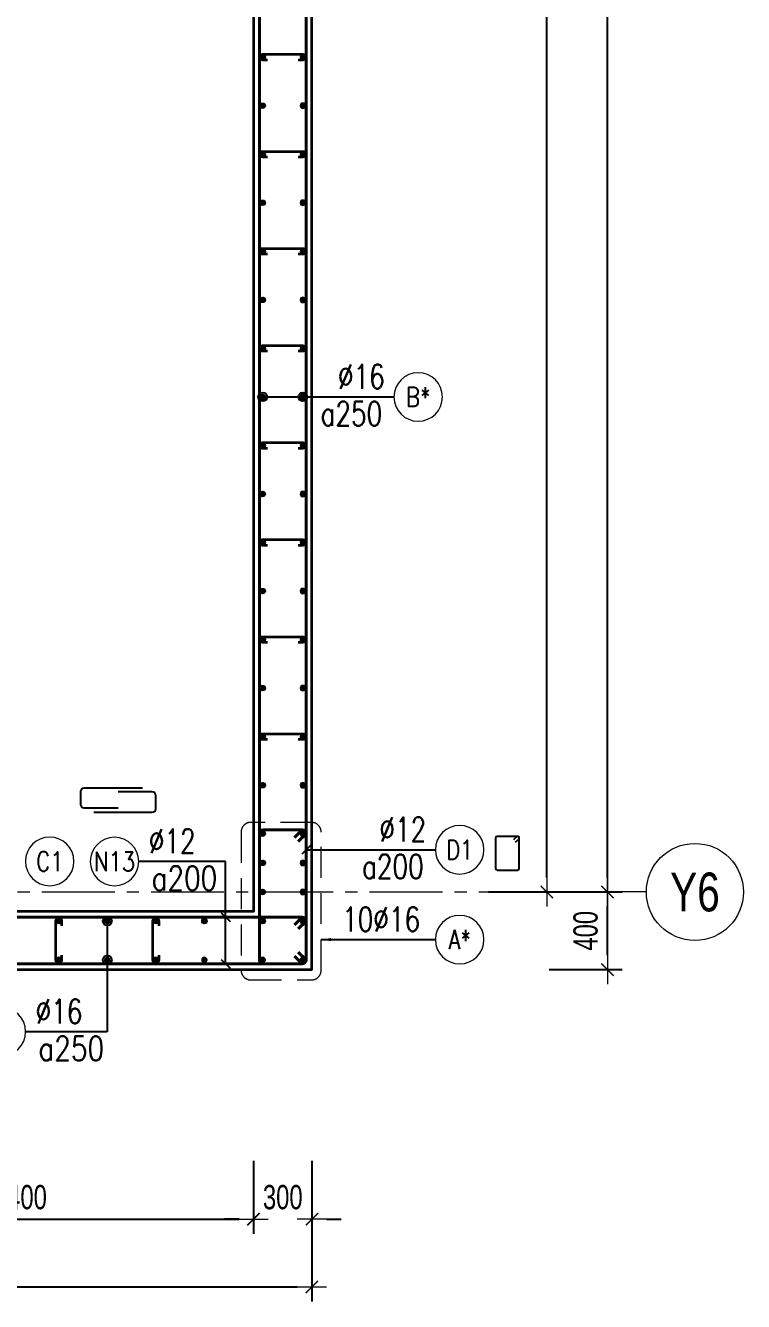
# Model space of a CAD drawing. Header units: millimetres. Extents: x 931337 to 1117500, y 19732 to 157199.
# Drawn here: x 1049458 to 1053155, y 102930 to 109502 of the extents above; entities that cross this region are included whole.
import ezdxf
from ezdxf.enums import TextEntityAlignment as Align

# ---------------------------------------------------------------- set-up
doc = ezdxf.new("R2010")
doc.units = ezdxf.units.MM
doc.header["$MEASUREMENT"] = 0
doc.linetypes.add('HIDDEN2', pattern=[4.7625, 3.175, -1.5875])
doc.linetypes.add('OF_Grid_1$0$CENTER2', pattern=[1.125, 0.75, -0.125, 0.125, -0.125])
doc.layers.get('0').update_dxf_attribs({"lineweight": 20})
doc.layers.get('Defpoints').update_dxf_attribs({"color": 151, "lineweight": 9})
for name, color, linetype, lineweight in [('KC-LEADER', 153, 'Continuous', 18), ('KC-THEP', 6, 'Continuous', 40), ('NDC_S_DIM', 1, 'Continuous', 15), ('NDC_S_HIDDEN', 8, 'HIDDEN2', 13), ('NDC_S_LEADER', 1, 'Continuous', 15), ('NDC_S_REBAR', 4, 'Continuous', 35), ('NDC_S_STIRRUP', 4, 'Continuous', 40), ('NDC_S_VN TEXT', 7, 'Continuous', 20), ('NDC_S_WALL', 6, 'Continuous', 35), ('OF_Grid_1$0$NDC_S_AXIS', 5, 'OF_Grid_1$0$CENTER2', 13), ('OF_Grid_1$0$NDC_S_SYMBOL', 1, 'Continuous', 15), ('OF_Grid_1$0$NDC_S_TEXT SYMBOL', 7, 'Continuous', 20)]:
    doc.layers.add(name, color=color, linetype=linetype, lineweight=lineweight)
doc.layers.add('Leader', color=6, linetype='Continuous')
doc.layers.add('Ligature', color=1, linetype='Continuous')
doc.styles.add('NDC_ARIAL', font='arial.ttf', dxfattribs={"width": 0.85})
doc.styles.add('NDC_DIM', font='', dxfattribs={"width": 0.75})
doc.styles.add('NDC_EN TXT', font='romans.shx', dxfattribs={"width": 0.8})
doc.styles.add('OF_Grid_1$0$NDC_ANNO', font='', dxfattribs={"width": 0.8})
doc.styles.get('NDC_DIM').set_extended_font_data('Dotum')
doc.styles.get('OF_Grid_1$0$NDC_ANNO').set_extended_font_data('Dotum')
doc.dimstyles.new('NDC_1-50', dxfattribs={"dimscale": 50, "dimtxt": 2.5, "dimasz": 1, "dimexe": 1.5, "dimexo": 0, "dimgap": 0.8, "dimtad": 1, "dimdec": 0, "dimdsep": 46, "dimtxsty": 'NDC_ARIAL', "dimblk": 'DIMMARK', "dimcen": 49999.938995, "dimdle": 1.5, "dimclrd": 1, "dimclre": 1, "dimclrt": 3, "dimadec": 0, "dimazin": 0, "dimtfac": 1, "dimtdec": 0, "dimtix": 1, "dimtmove": 2, "dimatfit": 3, "dimfxl": 1, "dimarcsym": 0})
doc.dimstyles.new('NDC_dim_30', dxfattribs={"dimscale": 30, "dimtxt": 2.5, "dimasz": 1.5, "dimexe": 1.5, "dimexo": 2.5, "dimgap": 1, "dimtad": 1, "dimdec": 0, "dimzin": 0, "dimdsep": 46, "dimtxsty": 'NDC_DIM', "dimblk": 'DIMMARK', "dimcen": 0.09, "dimdle": 1.2, "dimclrd": 1, "dimclre": 1, "dimclrt": 3, "dimadec": 0, "dimazin": 0, "dimtfac": 1, "dimtdec": 0, "dimtix": 1, "dimtofl": 0, "dimtmove": 0, "dimatfit": 3, "dimfxl": 6, "dimfxlon": 1, "dimtolj": 1, "dimtzin": 0, "dimarcsym": 0})
doc.dimstyles.new('NDC_dim_50', dxfattribs={"dimscale": 50, "dimtxt": 2.5, "dimasz": 1.5, "dimexe": 1.5, "dimexo": 2.5, "dimgap": 1, "dimtad": 1, "dimdec": 0, "dimzin": 0, "dimdsep": 46, "dimtxsty": 'NDC_DIM', "dimblk": 'DIMMARK', "dimcen": 0.09, "dimdle": 1.2, "dimclrd": 1, "dimclre": 1, "dimclrt": 3, "dimadec": 0, "dimazin": 0, "dimtfac": 1, "dimtdec": 0, "dimtix": 1, "dimtofl": 0, "dimtmove": 0, "dimatfit": 3, "dimfxl": 6, "dimfxlon": 1, "dimtolj": 1, "dimtzin": 0, "dimarcsym": 0})

# ---------------------------------------------------------------- blocks, each defined once
blk = doc.blocks.new('THEP')
at = {"layer": 'KC-LEADER', "color": 6}
blk.add_circle((0, 0), 14, dxfattribs=at)
at = {"layer": 'KC-THEP'}
for p, q in [((-14, 0), (14, 0)), ((9.9, 9.9), (-9.9, -9.9)), ((-9.9, 9.9), (9.9, -9.9)), ((0, 14), (0, -14))]:
    blk.add_line(p, q, dxfattribs=at)
blk = doc.blocks.new('DIMMARK')
at = {"layer": 'NDC_S_DIM', "color": 1}
blk.add_line((-1.5, 0), (1, 0), dxfattribs=at)
at = {"layer": 'NDC_S_DIM', "color": 2, "const_width": 0.1}
blk.add_lwpolyline([(-0.424, -0.424), (0.424, 0.424)], dxfattribs=at)
blk = doc.blocks.new('*U13')
blk.add_circle((-2.5, 0), 2.5)
at = {"layer": 'NDC_S_VN TEXT', "color": 3, "style": 'NDC_EN TXT', "width": 0.75}
blk.add_attdef('DK1', (0.5, 0.85), '', height=2.5, dxfattribs=at)
at = {"layer": 'NDC_S_VN TEXT', "color": 7, "style": 'NDC_EN TXT', "width": 0.8}
blk.add_attdef('SH2', text='', height=2, dxfattribs=at).set_placement((-2.5, 0), align=Align.MIDDLE)
blk = doc.blocks.new('*U10')
blk.add_circle((2.5, 0), 2.5)
at = {"layer": 'NDC_S_VN TEXT', "color": 3, "style": 'NDC_EN TXT'}
for tag, width, p in [('DK2', 0.75, (-0.85, 0.85)), ('KC2', 0.8, (-0.85, -2.97))]:
    blk.add_attdef(tag, text='', height=2.5, dxfattribs=dict(at, width=width)).set_placement(p, align=Align.RIGHT)
at = {"layer": 'NDC_S_VN TEXT', "color": 7, "style": 'NDC_EN TXT', "width": 0.8}
blk.add_attdef('SH3', text='', height=2, dxfattribs=at).set_placement((2.5, 0), align=Align.MIDDLE)
blk = doc.blocks.new('*U12')
blk.add_circle((-2.5, 0), 2.5)
at = {"layer": 'NDC_S_VN TEXT', "color": 3, "style": 'NDC_EN TXT', "width": 0.75}
for tag, p in [('DK1', (0.5, 0.85)), ('KC1', (0.5, -2.97))]:
    blk.add_attdef(tag, p, '', height=2.5, dxfattribs=at)
at = {"layer": 'NDC_S_VN TEXT', "color": 7, "style": 'NDC_EN TXT', "width": 0.8}
blk.add_attdef('SH2', text='', height=2, dxfattribs=at).set_placement((-2.5, 0), align=Align.MIDDLE)
blk = doc.blocks.new('A$C72321851')
at = {"layer": 'Ligature'}
for points in [[(-60.9, -129.3), (-60.9, 170.9, -0.414214), (-43.3, 188.5), (25.8, 188.5, -0.414214), (43.4, 170.9), (43.4, -4.3)], [(-39.7, -4.3), (-39.7, -179.5, 0.414214), (-22.1, -197.1), (47, -197.1, 0.414214), (64.6, -179.5), (64.6, 120.7)]]:
    blk.add_lwpolyline(points, format="xyb", dxfattribs=at)
blk = doc.blocks.new('*U11')
blk.add_circle((-2.5, 0), 2.5)
at = {"layer": 'NDC_S_VN TEXT', "color": 3, "style": 'NDC_EN TXT', "width": 0.75}
for tag, p in [('DK1', (0.5, 0.85)), ('KC1', (0.5, -2.97))]:
    blk.add_attdef(tag, p, '', height=2.5, dxfattribs=at)
at = {"layer": 'NDC_S_VN TEXT', "color": 7, "style": 'NDC_EN TXT', "width": 0.8}
blk.add_attdef('SH2', text='', height=2, dxfattribs=at).set_placement((-2.5, 0), align=Align.MIDDLE)
blk = doc.blocks.new('*U88')
at = {"layer": 'OF_Grid_1$0$NDC_S_SYMBOL'}
blk.add_line((-5, 0), (-9, 0), dxfattribs=at)
blk.add_circle((0, 0), 5, dxfattribs=at)
at = {"layer": 'OF_Grid_1$0$NDC_S_TEXT SYMBOL', "color": 7, "style": 'OF_Grid_1$0$NDC_ANNO', "width": 0.8}
blk.add_attdef('GRID', text='', height=4, rotation=90, dxfattribs=at).set_placement((0, 0), align=Align.MIDDLE)
blk = doc.blocks.new('*D1063')
at = {"layer": 'Defpoints', "color": 0, "transparency": 16777216}
for p in [(1050931.7, 116639.1), (1052142.5, 116639.1), (1050931.7, 105039.1)]:
    blk.add_point(p, dxfattribs=at)
at = {"layer": 'NDC_S_DIM', "color": 1, "lineweight": -2, "transparency": 16777216}
for p, q in [((1051842.5, 116639.1), (1052217.5, 116639.1)), ((1052142.5, 105114.1), (1052142.5, 116564.1)), ((1051842.5, 105039.1), (1052217.5, 105039.1))]:
    blk.add_line(p, q, dxfattribs=at)
at = {"layer": 'NDC_S_DIM', "color": 1, "lineweight": -2, "transparency": 16777216, "xscale": 75, "yscale": 75, "zscale": 75}
for p, rotation in [((1052142.5, 116639.1), 90), ((1052142.5, 105039.1), 270)]:
    blk.add_blockref('DIMMARK', p, dxfattribs=dict(at, rotation=rotation))
at = {"layer": 'NDC_S_DIM', "color": 3, "transparency": 16777216, "insert": (1052029.9, 110839.1), "char_height": 125, "attachment_point": 5, "rotation": 90, "style": 'NDC_DIM'}
blk.add_mtext('\\A1;11600', dxfattribs=at)
blk = doc.blocks.new('*D1064')
at = {"layer": 'Defpoints', "color": 0, "ltscale": 200, "transparency": 16777216}
for p in [(1050931.7, 105039.3), (1052455.1, 105039.3), (1050931.7, 104639.1)]:
    blk.add_point(p, dxfattribs=at)
at = {"layer": 'NDC_S_DIM', "color": 1, "lineweight": -2, "ltscale": 200, "transparency": 16777216}
for p, q in [((1052155.1, 105039.3), (1052530.1, 105039.3)), ((1052455.1, 104714.1), (1052455.1, 104964.3)), ((1052155.1, 104639.1), (1052530.1, 104639.1))]:
    blk.add_line(p, q, dxfattribs=at)
at = {"layer": 'NDC_S_DIM', "color": 1, "lineweight": -2, "ltscale": 200, "transparency": 16777216, "xscale": 75, "yscale": 75, "zscale": 75}
for p, rotation in [((1052455.1, 105039.3), 90), ((1052455.1, 104639.1), 270)]:
    blk.add_blockref('DIMMARK', p, dxfattribs=dict(at, rotation=rotation))
at = {"layer": 'NDC_S_DIM', "color": 3, "ltscale": 200, "transparency": 16777216, "insert": (1052342.5, 104839.2), "char_height": 125, "attachment_point": 5, "rotation": 90, "style": 'NDC_DIM'}
blk.add_mtext('\\A1;400', dxfattribs=at)
blk = doc.blocks.new('*D1065')
at = {"layer": 'Defpoints', "color": 0, "ltscale": 200, "transparency": 16777216}
for p in [(1050931.7, 116639.1), (1052455.1, 116639.1), (1050931.7, 105039.3)]:
    blk.add_point(p, dxfattribs=at)
at = {"layer": 'NDC_S_DIM', "color": 1, "lineweight": -2, "ltscale": 200, "transparency": 16777216}
for p, q in [((1052155.1, 116639.1), (1052530.1, 116639.1)), ((1052455.1, 105114.3), (1052455.1, 116564.1)), ((1052155.1, 105039.3), (1052530.1, 105039.3))]:
    blk.add_line(p, q, dxfattribs=at)
at = {"layer": 'NDC_S_DIM', "color": 1, "lineweight": -2, "ltscale": 200, "transparency": 16777216, "xscale": 75, "yscale": 75, "zscale": 75}
for p, rotation in [((1052455.1, 116639.1), 90), ((1052455.1, 105039.3), 270)]:
    blk.add_blockref('DIMMARK', p, dxfattribs=dict(at, rotation=rotation))
at = {"layer": 'NDC_S_DIM', "color": 3, "ltscale": 200, "transparency": 16777216, "insert": (1052342.5, 110839.2), "char_height": 125, "attachment_point": 5, "rotation": 90, "style": 'NDC_DIM'}
blk.add_mtext('\\A1;11600', dxfattribs=at)
blk = doc.blocks.new('*D1077')
at = {"layer": 'Defpoints', "color": 0, "ltscale": 200, "transparency": 16777216}
for p in [(1048231.9, 105139.1), (1050631.7, 104939.1), (1050631.7, 103353.8)]:
    blk.add_point(p, dxfattribs=at)
at = {"layer": 'NDC_S_DIM', "color": 1, "lineweight": -2, "ltscale": 200, "transparency": 16777216}
for p, q in [((1048231.9, 103653.8), (1048231.9, 103278.8)), ((1050631.7, 103653.8), (1050631.7, 103278.8)), ((1048306.9, 103353.8), (1050556.7, 103353.8))]:
    blk.add_line(p, q, dxfattribs=at)
at = {"layer": 'NDC_S_DIM', "color": 1, "lineweight": -2, "ltscale": 200, "transparency": 16777216, "xscale": 75, "yscale": 75, "zscale": 75, "rotation": 180}
blk.add_blockref('DIMMARK', (1048231.9, 103353.8), dxfattribs=at)
at = {"layer": 'NDC_S_DIM', "color": 1, "lineweight": -2, "ltscale": 200, "transparency": 16777216, "xscale": 75, "yscale": 75, "zscale": 75}
blk.add_blockref('DIMMARK', (1050631.7, 103353.8), dxfattribs=at)
at = {"layer": 'NDC_S_DIM', "color": 3, "ltscale": 200, "transparency": 16777216, "insert": (1049431.8, 103466.4), "char_height": 125, "attachment_point": 5, "style": 'NDC_DIM'}
blk.add_mtext('\\A1;2400', dxfattribs=at)
blk = doc.blocks.new('*D1078')
at = {"layer": 'Defpoints', "color": 0, "ltscale": 200, "transparency": 16777216}
for p in [(1050632.7, 104939.1), (1050932.7, 104961.8), (1050932.7, 103353.8)]:
    blk.add_point(p, dxfattribs=at)
at = {"layer": 'NDC_S_DIM', "color": 1, "lineweight": -2, "ltscale": 200, "transparency": 16777216}
for p, q in [((1050632.7, 103653.8), (1050632.7, 103278.8)), ((1050932.7, 103653.8), (1050932.7, 103278.8)), ((1050557.7, 103353.8), (1050482.7, 103353.8)), ((1051007.7, 103353.8), (1051082.7, 103353.8))]:
    blk.add_line(p, q, dxfattribs=at)
at = {"layer": 'NDC_S_DIM', "color": 1, "lineweight": -2, "ltscale": 200, "transparency": 16777216, "xscale": 75, "yscale": 75, "zscale": 75}
blk.add_blockref('DIMMARK', (1050632.7, 103353.8), dxfattribs=at)
at = {"layer": 'NDC_S_DIM', "color": 1, "lineweight": -2, "ltscale": 200, "transparency": 16777216, "xscale": 75, "yscale": 75, "zscale": 75, "rotation": 180}
blk.add_blockref('DIMMARK', (1050932.7, 103353.8), dxfattribs=at)
at = {"layer": 'NDC_S_DIM', "color": 3, "ltscale": 200, "transparency": 16777216, "insert": (1050782.7, 103466.4), "char_height": 125, "attachment_point": 5, "style": 'NDC_DIM'}
blk.add_mtext('\\A1;300', dxfattribs=at)
blk = doc.blocks.new('*D1079')
at = {"layer": 'Defpoints', "color": 0, "ltscale": 200, "transparency": 16777216}
for p in [(1050932.7, 104639.1), (1045632.7, 103817.5), (1050932.7, 103004.7)]:
    blk.add_point(p, dxfattribs=at)
at = {"layer": 'NDC_S_DIM', "color": 1, "lineweight": -2, "ltscale": 200, "transparency": 16777216}
for p, q in [((1045632.7, 103304.7), (1045632.7, 102929.7)), ((1050932.7, 103304.7), (1050932.7, 102929.7)), ((1045707.7, 103004.7), (1050857.7, 103004.7))]:
    blk.add_line(p, q, dxfattribs=at)
at = {"layer": 'NDC_S_DIM', "color": 1, "lineweight": -2, "ltscale": 200, "transparency": 16777216, "xscale": 75, "yscale": 75, "zscale": 75, "rotation": 180}
blk.add_blockref('DIMMARK', (1045632.7, 103004.7), dxfattribs=at)
at = {"layer": 'NDC_S_DIM', "color": 1, "lineweight": -2, "ltscale": 200, "transparency": 16777216, "xscale": 75, "yscale": 75, "zscale": 75}
blk.add_blockref('DIMMARK', (1050932.7, 103004.7), dxfattribs=at)
at = {"layer": 'NDC_S_DIM', "color": 3, "ltscale": 200, "transparency": 16777216, "insert": (1048282.7, 103117.3), "char_height": 125, "attachment_point": 5, "style": 'NDC_DIM'}
blk.add_mtext('\\A1;5300', dxfattribs=at)

msp = doc.modelspace()

# ---------------------------------------------------------------- linework, layer by layer
at = {"layer": 'Ligature'}
msp.add_lwpolyline([(1051981.596, 105295.544), (1051997.562, 105311.51, 0.66817864), (1051991.789, 105325.449), (1051887.16, 105325.449, 0.41421356), (1051878.995, 105317.284), (1051878.995, 105160.176, 0.41421356), (1051887.16, 105152.011), (1051991.789, 105152.011, 0.41421356), (1051999.953, 105160.176), (1051999.953, 105317.284, 0.66817864), (1051986.015, 105323.057), (1051970.049, 105307.091)], format="xyb", dxfattribs=at)
at = {"layer": 'NDC_S_HIDDEN', "ltscale": 50}
msp.add_lwpolyline([(1050930.544, 105397.624), (1050618.284, 105397.624, 0.41421356), (1050568.284, 105347.624), (1050568.284, 104636.074, 0.41421356), (1050618.284, 104586.074), (1050930.544, 104586.074, 0.41421356), (1050980.544, 104636.074), (1050980.544, 105347.624, 0.41421356)], format="xyb", close=True, dxfattribs=at)
at = {"layer": 'NDC_S_REBAR'}
for points in [[(1050704.223, 109324.057), (1050679.223, 109324.057, -1), (1050679.223, 109354.057), (1050886.247, 109354.057, -1), (1050886.247, 109324.057), (1050861.247, 109324.057)], [(1050704.223, 108824.057), (1050679.223, 108824.057, -1), (1050679.223, 108854.057), (1050886.247, 108854.057, -1), (1050886.247, 108824.057), (1050861.247, 108824.057)], [(1050704.223, 108324.057), (1050679.223, 108324.057, -1), (1050679.223, 108354.057), (1050886.247, 108354.057, -1), (1050886.247, 108324.057), (1050861.247, 108324.057)], [(1050704.223, 107824.057), (1050679.223, 107824.057, -1), (1050679.223, 107854.057), (1050886.247, 107854.057, -1), (1050886.247, 107824.057), (1050861.247, 107824.057)], [(1050704.223, 107324.057), (1050679.223, 107324.057, -1), (1050679.223, 107354.057), (1050886.247, 107354.057, -1), (1050886.247, 107324.057), (1050861.247, 107324.057)], [(1050704.223, 106824.057), (1050679.223, 106824.057, -1), (1050679.223, 106854.057), (1050886.247, 106854.057, -1), (1050886.247, 106824.057), (1050861.247, 106824.057)], [(1050704.223, 106324.057), (1050679.223, 106324.057, -1), (1050679.223, 106354.057), (1050886.247, 106354.057, -1), (1050886.247, 106324.057), (1050861.247, 106324.057)], [(1050704.223, 105824.057), (1050679.223, 105824.057, -1), (1050679.223, 105854.057), (1050886.247, 105854.057, -1), (1050886.247, 105824.057), (1050861.247, 105824.057)], [(1049644.223, 104714.057), (1049644.223, 104689.057, -1), (1049614.223, 104689.057), (1049614.223, 104889.057, -1), (1049644.223, 104889.057), (1049644.223, 104864.057)], [(1050144.223, 104714.057), (1050144.223, 104689.057, -1), (1050114.223, 104689.057), (1050114.223, 104889.057, -1), (1050144.223, 104889.057), (1050144.223, 104864.057)]]:
    msp.add_lwpolyline(points, format="xyb", dxfattribs=at)
at = {"layer": 'NDC_S_STIRRUP'}
for points in [[(1050862.735, 104729.057), (1050902.735, 104689.057, -0.41421356), (1050882.735, 104669.057), (1050682.735, 104669.057, -0.41421356), (1050662.735, 104689.057), (1050662.735, 116989.057, -0.41421356), (1050682.735, 117009.057), (1050882.735, 117009.057, -0.41421356), (1050902.735, 116989.057), (1050902.735, 104689.057, -0.41421356), (1050882.735, 104669.057), (1050842.735, 104709.057)], [(1050862.735, 105299.057), (1050902.735, 105339.057, 0.41421356), (1050882.735, 105359.057), (1050682.735, 105359.057, 0.41421356), (1050662.735, 105339.057), (1050662.735, 104689.057, 0.41421356), (1050682.735, 104669.057), (1050882.735, 104669.057, 0.41421356), (1050902.735, 104689.057), (1050902.735, 105339.057, 0.41421356), (1050882.735, 105359.057), (1050842.735, 105319.057)], [(1050842.735, 104869.057), (1050882.735, 104909.057, -0.41421356), (1050902.735, 104889.057), (1050902.735, 104689.057, -0.41421356), (1050882.735, 104669.057), (1047782.735, 104669.057, -0.41421356), (1047762.735, 104689.057), (1047762.735, 104889.057, -0.41435759), (1047782.735, 104909.057), (1050882.735, 104909.057, -0.41421356), (1050902.735, 104889.057), (1050862.735, 104849.057)]]:
    msp.add_lwpolyline(points, format="xyb", dxfattribs=at)
at = {"layer": 'NDC_S_WALL'}
for points in [[(1044631.935, 114039.057), (1044631.935, 104639.057), (1045930.765, 104639.057), (1045930.765, 104639.057), (1045930.765, 105139.057), (1045930.765, 105139.057), (1044931.935, 105139.057), (1044931.935, 107339.057), (1044931.935, 107339.057), (1047731.935, 107339.057), (1047731.935, 107339.057), (1047731.935, 105139.057), (1046733.105, 105139.057), (1046733.105, 105139.057), (1046733.105, 104639.057), (1046733.105, 104639.057), (1050931.935, 104639.057), (1050931.935, 117039.057)], [(1050631.935, 116739.057), (1050631.935, 104939.057), (1048231.935, 104939.057), (1048231.935, 116739.057)]]:
    msp.add_lwpolyline(points, dxfattribs=at)
at = {"layer": 'OF_Grid_1$0$NDC_S_AXIS', "ltscale": 500}
msp.add_line((1036604.756, 105039.057), (1052455.08, 105039.057), dxfattribs=at)

# ---------------------------------------------------------------- block references
at = {"layer": 'KC-THEP'}
for p, rotation in [((1050679.223, 109339.057), 189.6685644363809), ((1050679.223, 109089.057), 189.6685644363809), ((1050679.223, 108839.057), 189.6685644363809), ((1050679.223, 108589.057), 189.6685644363809), ((1050679.223, 108339.057), 189.6685644363809), ((1050679.223, 108089.057), 189.6685644363809), ((1050679.223, 107839.057), 189.6685644363809), ((1050679.223, 107589.057), 189.6685644363809), ((1050679.223, 107339.057), 189.6685644363809), ((1050679.223, 107089.057), 189.6685644363809), ((1050679.223, 106839.057), 189.6685644363809), ((1050679.223, 106589.057), 189.6685644363809), ((1050679.223, 106339.057), 189.6685644363809), ((1050679.223, 106089.057), 189.6685644363809), ((1050679.223, 105839.057), 189.6685644363809), ((1050679.223, 105589.057), 189.6685644363809), ((1050679.223, 105339.057), 189.6685644363809), ((1050679.223, 105189.057), 189.6685644363809), ((1050679.223, 105039.057), 189.6685644363809), ((1049629.223, 104889.057), 189.6685644363809), ((1049879.223, 104889.057), 189.6685644363809), ((1050129.223, 104889.057), 189.6685644363809), ((1050379.223, 104889.057), 189.6685644363809), ((1050679.223, 104889.057), 189.6685644363809), ((1050886.247, 104689.057), 9.66856443638095)]:
    msp.add_blockref('THEP', p, dxfattribs=dict(at, rotation=rotation))
at = {"layer": 'KC-THEP', "xscale": -1}
for p, rotation in [((1050886.247, 109339.057), 170.331435563619), ((1050886.247, 109089.057), 170.331435563619), ((1050886.247, 108839.057), 170.331435563619), ((1050886.247, 108589.057), 170.331435563619), ((1050886.247, 108339.057), 170.331435563619), ((1050886.247, 108089.057), 170.331435563619), ((1050886.247, 107839.057), 170.331435563619), ((1050886.247, 107589.057), 170.331435563619), ((1050886.247, 107339.057), 170.331435563619), ((1050886.247, 107089.057), 170.331435563619), ((1050886.247, 106839.057), 170.331435563619), ((1050886.247, 106589.057), 170.331435563619), ((1050886.247, 106339.057), 170.331435563619), ((1050886.247, 106089.057), 170.331435563619), ((1050886.247, 105839.057), 170.331435563619), ((1050886.247, 105589.057), 170.331435563619), ((1050886.247, 105339.057), 170.331435563619), ((1050886.247, 105189.057), 170.331435563619), ((1050886.247, 105039.057), 170.331435563619), ((1050886.247, 104889.057), 170.331435563619), ((1049629.223, 104689.057), 350.3314355636191), ((1049879.223, 104689.057), 350.3314355636191), ((1050129.223, 104689.057), 350.3314355636191), ((1050379.223, 104689.057), 350.3314355636191), ((1050679.223, 104689.057), 350.3314355636191)]:
    msp.add_blockref('THEP', p, dxfattribs=dict(at, rotation=rotation))
at = {"layer": 'Leader', "xscale": -1, "rotation": 270.0000000000001}
msp.add_blockref('A$C72321851', (1049939.87, 105510.731), dxfattribs=at)
at = {"layer": 'NDC_S_VN TEXT'}
ref = msp.add_blockref('*U11', (1051355.194, 107589.057), dxfattribs=dict(at, xscale=-50, yscale=50, zscale=50))
ref.add_attrib('SH2', 'B*', dxfattribs={"color": 7, "height": 100, "style": 'NDC_EN TXT', "width": 0.8}).set_placement((1051480.194, 107589.057), align=Align.MIDDLE)
ref.add_attrib('DK1', '%%C16', (1051066.801, 107631.333), dxfattribs={"color": 3, "height": 125, "style": 'NDC_EN TXT', "width": 0.75})
ref.add_attrib('KC1', 'a250', (1050977.515, 107440.43), dxfattribs={"color": 3, "height": 125, "style": 'NDC_EN TXT', "width": 0.75})
ref = msp.add_blockref('*U12', (1049457.684, 105196.55), dxfattribs=dict(at, xscale=-50, yscale=50, zscale=50))
ref.add_attrib('SH2', 'C1', dxfattribs={"color": 7, "height": 100, "style": 'NDC_EN TXT', "width": 0.8}).set_placement((1049582.684, 105196.55), align=Align.MIDDLE)
ref.add_attrib('DK1', '%%c8', (1049258.577, 105238.826), dxfattribs={"color": 3, "height": 125, "style": 'NDC_EN TXT', "width": 0.75})
ref.add_attrib('KC1', 'a500x500', (1048736.255, 105047.923), dxfattribs={"color": 3, "height": 125, "style": 'NDC_EN TXT', "width": 0.75})
ref = msp.add_blockref('*U10', (1050041.292, 105195.905), dxfattribs=dict(at, xscale=-50, yscale=50, zscale=50))
ref.add_attrib('SH3', 'N13', dxfattribs={"color": 7, "height": 100, "style": 'NDC_EN TXT', "width": 0.8}).set_placement((1049916.292, 105195.905), align=Align.MIDDLE)
ref.add_attrib('DK2', '%%C12', dxfattribs={"color": 3, "height": 125, "style": 'NDC_EN TXT', "width": 0.75}).set_placement((1050333.792, 105238.181), align=Align.RIGHT)
ref.add_attrib('KC2', 'a200', dxfattribs={"color": 3, "height": 125, "style": 'NDC_EN TXT', "width": 0.8}).set_placement((1050445.696, 105047.278), align=Align.RIGHT)
ref = msp.add_blockref('*U11', (1051568.672, 105256.546), dxfattribs=dict(at, xscale=-50, yscale=50, zscale=50))
ref.add_attrib('SH2', 'D1', dxfattribs={"color": 7, "height": 100, "style": 'NDC_EN TXT', "width": 0.8}).set_placement((1051693.672, 105256.546), align=Align.MIDDLE)
ref.add_attrib('DK1', '%%C12', (1051280.279, 105298.821), dxfattribs={"color": 3, "height": 125, "style": 'NDC_EN TXT', "width": 0.75})
ref.add_attrib('KC1', 'a200', (1051190.993, 105107.918), dxfattribs={"color": 3, "height": 125, "style": 'NDC_EN TXT', "width": 0.75})
ref = msp.add_blockref('*U13', (1051568.672, 104793.655), dxfattribs=dict(at, xscale=-50, yscale=50, zscale=50))
ref.add_attrib('SH2', 'A*', dxfattribs={"color": 7, "height": 100, "style": 'NDC_EN TXT', "width": 0.8}).set_placement((1051693.672, 104793.655), align=Align.MIDDLE)
ref.add_attrib('DK1', '10%%C16', (1051088.315, 104835.93), dxfattribs={"color": 3, "height": 125, "style": 'NDC_EN TXT', "width": 0.75})
ref = msp.add_blockref('*U10', (1049458.611, 104319.345), dxfattribs=dict(at, xscale=-50, yscale=50, zscale=50))
ref.add_attrib('SH3', 'B*', dxfattribs={"color": 7, "height": 100, "style": 'NDC_EN TXT', "width": 0.8}).set_placement((1049333.611, 104319.345), align=Align.MIDDLE)
ref.add_attrib('DK2', '%%C16', dxfattribs={"color": 3, "height": 125, "style": 'NDC_EN TXT', "width": 0.75}).set_placement((1049751.111, 104361.62), align=Align.RIGHT)
ref.add_attrib('KC2', 'a250', dxfattribs={"color": 3, "height": 125, "style": 'NDC_EN TXT', "width": 0.8}).set_placement((1049863.016, 104170.718), align=Align.RIGHT)
at = {"layer": 'OF_Grid_1$0$NDC_S_AXIS'}
ref = msp.add_blockref('*U88', (1052905.08, 105039.057), dxfattribs=dict(at, xscale=50, yscale=50, zscale=50))
ref.add_attrib('GRID', 'Y6', dxfattribs={"layer": 'OF_Grid_1$0$NDC_S_TEXT SYMBOL', "color": 7, "height": 200, "style": 'OF_Grid_1$0$NDC_ANNO', "width": 0.8}).set_placement((1052905.08, 105039.057), align=Align.MIDDLE)

# ---------------------------------------------------------------- dimensions: what is measured, and where the dimension line sits
at = {"layer": 'NDC_S_DIM'}
dim = msp.add_linear_dim(base=(1052142.484, 116639.057), p1=(1050931.735, 105039.057), p2=(1050931.735, 116639.057), angle=90, dimstyle='NDC_dim_50', override={"dimtmove": 1}, dxfattribs=at)
dim.commit()
dim.dimension.update_dxf_attribs({"geometry": '*D1063', "text_midpoint": (1052029.9, 110839.057)})
at = {"layer": 'NDC_S_DIM', "ltscale": 200}
for base, p1, p2, angle, picture, middle in [((1052455.08, 116639.057), (1050931.735, 105039.311), (1050931.735, 116639.057), 90, '*D1065', (1052342.495, 110839.184)), ((1050631.735, 103353.837), (1048231.935, 105139.057), (1050631.735, 104939.057), 180, '*D1077', (1049431.835, 103466.422)), ((1050932.735, 103353.837), (1050632.735, 104939.057), (1050932.735, 104961.815), 180, '*D1078', (1050782.735, 103466.422)), ((1050932.735, 103004.688), (1045632.735, 103817.493), (1050932.735, 104639.057), 180, '*D1079', (1048282.735, 103117.272))]:
    dim = msp.add_linear_dim(base=base, p1=p1, p2=p2, angle=angle, dimstyle='NDC_dim_50', override={"dimtmove": 1}, dxfattribs=at)
    dim.commit()
    dim.dimension.update_dxf_attribs({"geometry": picture, "text_midpoint": middle})
dim = msp.add_linear_dim(base=(1052455.08, 105039.311), p1=(1050931.735, 104639.057), p2=(1050931.735, 105039.311), angle=90, dimstyle='NDC_dim_50', dxfattribs=at)
dim.commit()
dim.dimension.update_dxf_attribs({"geometry": '*D1064', "text_midpoint": (1052342.495, 104839.184)})

# ---------------------------------------------------------------- leaders
at = {"layer": 'NDC_S_LEADER'}
for points, override in [([(1050679.223, 107589.057), (1051355.194, 107589.057)], {"dimtad": 0, "dimldrblk": 'Origin'}), ([(1050886.247, 107589.057), (1051355.194, 107589.057)], {"dimtad": 0, "dimldrblk": 'Origin'}), ([(1050902.735, 105256.546), (1051570.747, 105256.546)], {"dimtad": 0, "dimldrblk": 'Oblique'}), ([(1050488.727, 104669.057), (1050488.727, 105195.724), (1050041.292, 105195.724)], {"dimgap": 1, "dimtad": 0, "dimldrblk": 'Oblique'}), ([(1050488.727, 104909.057), (1050488.727, 105195.724), (1050041.292, 105195.724)], {"dimtad": 0, "dimldrblk": 'Oblique'}), ([(1049879.223, 104889.057), (1049879.223, 104319.164), (1049458.611, 104319.164)], {"dimgap": 1, "dimtad": 0, "dimldrblk": 'Origin'}), ([(1049879.223, 104689.057), (1049879.223, 104319.164), (1049458.611, 104319.164)], {"dimgap": 1, "dimtad": 0, "dimldrblk": 'Origin'})]:
    msp.add_leader(points, dimstyle='NDC_dim_30', override=override, dxfattribs=at)
msp.add_leader([(1050980.544, 104793.655), (1051568.672, 104793.655)], dimstyle='NDC_1-50', dxfattribs=at)

doc.saveas('drawing.dxf')
